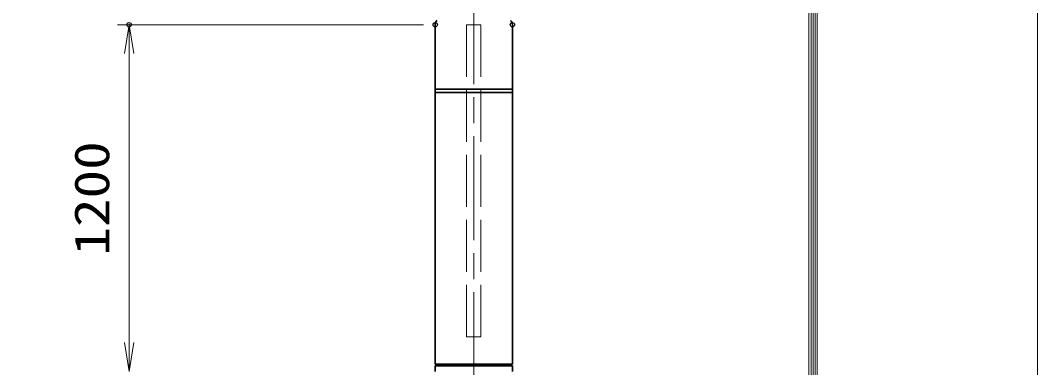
# Model space of a CAD drawing. Units: millimetres, scale not verified. Extents: x -11880 to 11880, y -8400 to 8400.
# Drawn here: x 8357 to 11880, y -433 to 769 of the extents above; entities that cross this region are included whole.
import ezdxf
from ezdxf.enums import TextEntityAlignment as Align

# ---------------------------------------------------------------- set-up
doc = ezdxf.new("R2010")
doc.units = ezdxf.units.MM
doc.header["$LTSCALE"] = 30
doc.header["$PDMODE"] = 32
doc.header["$PDSIZE"] = 15
doc.linetypes.add('DASHED', pattern=[7.5, 6, -1.5])
doc.linetypes.add('USER1', pattern=[18, 12, -1.5, 3, -1.5])
for name, color, linetype, lineweight in [('0-1_D-TTL', 7, 'Continuous', 18), ('0-2_外形線', 7, 'Continuous', 35), ('0-3_軸線', 200, 'USER1', 15), ('0-4_細線', 2, 'Continuous', 35), ('0-5_寸法線', 4, 'Continuous', 18), ('0-6_0', 7, 'Continuous', 18), ('0-8_隠れ線', 140, 'DASHED', 18)]:
    doc.layers.add(name, color=color, linetype=linetype, lineweight=lineweight)
doc.layers.add('0-7_Defpoints', color=7, linetype='Continuous')
doc.styles.add('ＭＳ ゴシック', font='')
doc.styles.get('ＭＳ ゴシック').set_extended_font_data('MS Gothic')

# ---------------------------------------------------------------- blocks, each defined once
blk = doc.blocks.new('_Open')
at = {"layer": '0-6_0', "color": 4}
blk.add_line((-30, 5), (0, 0), dxfattribs=at)
blk.add_lwpolyline([(-30, -5), (0, 0), (-30, 0)], dxfattribs=at)

msp = doc.modelspace()

# ---------------------------------------------------------------- linework, layer by layer
at = {"layer": '0-1_D-TTL'}
for points in [[(-11880, -8400), (11880, -8400), (11880, 8400), (-11880, 8400)], [(-11116.29, 7779.43), (11116.29, 7779.43), (11116.29, -7777.71), (-11116.29, -7777.71)], [(-11109.21, 7772.36), (11109.21, 7772.36), (11109.21, -7770.64), (-11109.21, -7770.64)], [(-11102.14, 7765.29), (11102.14, 7765.29), (11102.14, -7763.57), (-11102.14, -7763.57)], [(-11095.07, 7758.21), (11095.07, 7758.21), (11095.07, -7756.5), (-11095.07, -7756.5)], [(-11088, 7751.14), (11088, 7751.14), (11088, -7749.43), (-11088, -7749.43)]]:
    msp.add_lwpolyline(points, close=True, dxfattribs=at)
at = {"layer": '0-2_外形線'}
for p, q in [((9793.48, -421.03), (9793.48, 753.97)), ((10060.88, 753.97), (10060.88, -421.03)), ((10060.88, -421.03), (9793.48, -421.03)), ((9844.58, -427.03), (9844.58, -421.03)), ((10009.78, -421.03), (10009.78, -427.03)), ((10060.88, -427.03), (9793.48, -427.03)), ((9793.48, -427.03), (9793.48, -446.03)), ((10060.88, -446.03), (10060.88, -427.03))]:
    msp.add_line(p, q, dxfattribs=at)
for centre, start, end in [((9813.48, 753.97), 131.40962, 180), ((10040.88, 753.97), 0, 48.59038)]:
    msp.add_arc(centre, 20, start, end, dxfattribs=at)
at = {"layer": '0-3_軸線'}
msp.add_line((9927.18, 908.54), (9927.18, -1325.5), dxfattribs=at)
at = {"layer": '0-4_細線'}
for p, q in [((10060.88, 530.97), (9793.48, 530.97)), ((10060.88, 518.97), (9793.48, 518.97))]:
    msp.add_line(p, q, dxfattribs=at)
at = {"layer": '0-5_寸法線'}
for p, q in [((9753.48, 753.97), (8693.69, 753.97)), ((8733.69, -446.03), (8733.69, 753.97))]:
    msp.add_line(p, q, dxfattribs=at)
at = {"layer": '0-7_Defpoints'}
for p in [(8733.69, 753.97), (9793.48, 753.97), (9793.48, 753.97), (10060.88, 753.97)]:
    msp.add_point(p, dxfattribs=at)
at = {"layer": '0-8_隠れ線'}
msp.add_lwpolyline([(9952.18, 753.97), (9902.18, 753.97), (9902.18, -326.03), (9952.18, -326.03)], close=True, dxfattribs=at)

# ---------------------------------------------------------------- block references
at = {"layer": '0-5_寸法線', "xscale": 3.333333, "yscale": 3.333333}
for p, rotation in [((8733.69, 753.97), 90), ((8733.69, -446.03), 270)]:
    msp.add_blockref('_Open', p, dxfattribs=dict(at, rotation=rotation))

# ---------------------------------------------------------------- texts
at = {"layer": '0-5_寸法線', "color": 254, "style": 'ＭＳ ゴシック', "width": 1.2}
msp.add_text('1200', height=121.2, rotation=90, dxfattribs=at).set_placement((8701, -45.23), align=Align.BOTTOM_LEFT)

doc.saveas('drawing.dxf')
